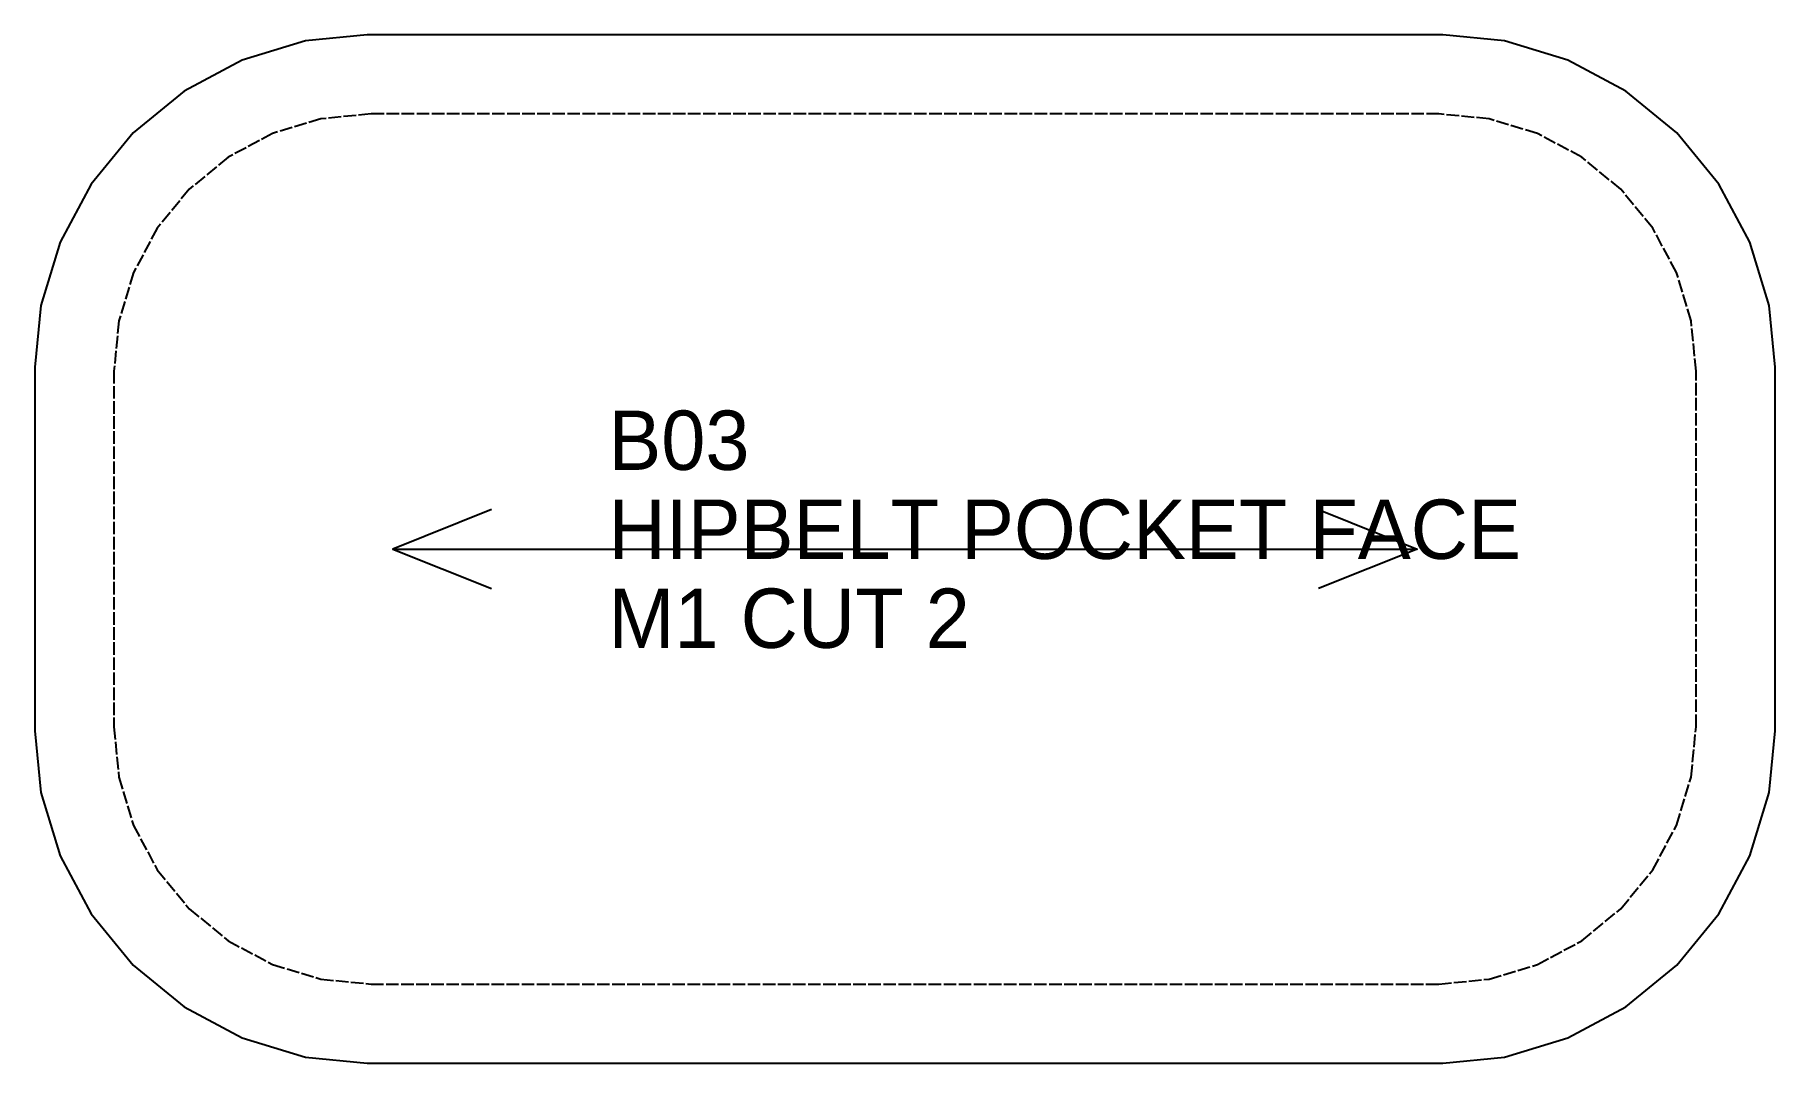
# Model space of a CAD drawing. Header units: millimetres. Extents: x 0 to 176, y 0 to 104.
import ezdxf

# ---------------------------------------------------------------- set-up
doc = ezdxf.new("R2010")
doc.units = ezdxf.units.MM
doc.linetypes.add('DASHED', pattern=[1.524, 1.27, -0.254])
for name, color, linetype in [('CUT', 7, 'CONTINUOUS'), ('GRAIN', 5, 'CONTINUOUS'), ('SEW', 1, 'DASHED'), ('TEXT', 2, 'CONTINUOUS')]:
    doc.layers.add(name, color=color, linetype=linetype)

msp = doc.modelspace()

# ---------------------------------------------------------------- linework, layer by layer
at = {"layer": 'CUT'}
msp.add_lwpolyline([(142.39, 0), (148.64, 0.62), (155.03, 2.55), (160.91, 5.7), (166.07, 9.93), (170.3, 15.09), (173.45, 20.97), (175.38, 27.36), (176, 33.61), (176, 70.39), (175.38, 76.64), (173.45, 83.03), (170.3, 88.91), (166.07, 94.07), (160.91, 98.3), (155.03, 101.45), (148.64, 103.38), (142.39, 104), (33.61, 104), (27.36, 103.38), (20.97, 101.45), (15.09, 98.3), (9.93, 94.07), (5.7, 88.91), (2.55, 83.03), (0.62, 76.64), (0, 70.39), (0, 33.61), (0.62, 27.36), (2.55, 20.97), (5.7, 15.09), (9.93, 9.93), (15.09, 5.7), (20.97, 2.55), (27.36, 0.62), (33.61, 0)], close=True, dxfattribs=at)
at = {"layer": 'GRAIN'}
msp.add_line((36.2, 52), (139.8, 52), dxfattribs=at)
for points in [[(46.2, 56), (36.2, 52), (46.2, 48)], [(129.8, 56), (139.8, 52), (129.8, 48)]]:
    msp.add_lwpolyline(points, dxfattribs=at)
at = {"layer": 'SEW'}
msp.add_lwpolyline([(142, 8), (147.07, 8.5), (151.95, 9.98), (156.44, 12.38), (160.38, 15.62), (163.62, 19.56), (166.02, 24.05), (167.5, 28.93), (168, 34), (168, 70), (167.5, 75.07), (166.02, 79.95), (163.62, 84.44), (160.38, 88.38), (156.44, 91.62), (151.95, 94.02), (147.07, 95.5), (142, 96), (34, 96), (28.93, 95.5), (24.05, 94.02), (19.56, 91.62), (15.62, 88.38), (12.38, 84.44), (9.98, 79.95), (8.5, 75.07), (8, 70), (8, 34), (8.5, 28.93), (9.98, 24.05), (12.38, 19.56), (15.62, 15.62), (19.56, 12.38), (24.05, 9.98), (28.93, 8.5), (34, 8)], close=True, dxfattribs=at)

# ---------------------------------------------------------------- texts
at = {"layer": 'TEXT'}
for s, p in [('B03', (58, 60)), ('HIPBELT POCKET FACE', (58, 51)), ('M1 CUT 2', (58, 42))]:
    msp.add_text(s, height=6, dxfattribs=at).set_placement(p)

doc.saveas('drawing.dxf')
